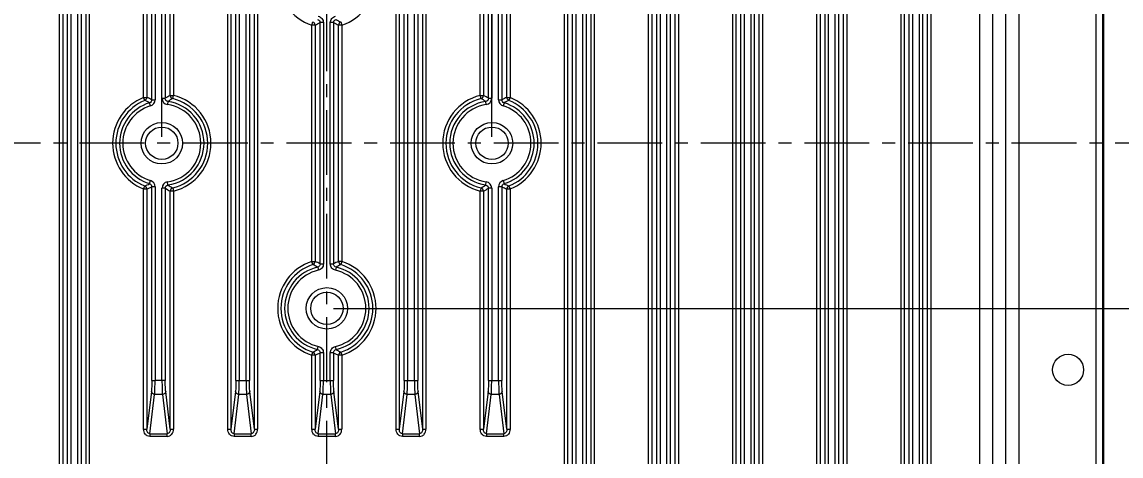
# Model space of a CAD drawing. Header units: millimetres. Extents: x 319 to 1143, y 285 to 1456.
# Drawn here: x 875.7 to 1045.4, y 864.8 to 931.9 of the extents above; entities that cross this region are included whole.
import ezdxf

# ---------------------------------------------------------------- set-up
doc = ezdxf.new("R2010")
doc.units = ezdxf.units.MM
doc.linetypes.add('CENTERX2', pattern=[4, 2.5, -0.5, 0.5, -0.5])
doc.layers.add('标柱线', color=3, linetype='Continuous', lineweight=13)
doc.styles.add('ROMANC', font='romanc.shx', dxfattribs={"bigfont": 'gbcbig.shx'})
doc.dimstyles.new('YanXiu', dxfattribs={"dimtxt": 2.5, "dimasz": 2.2, "dimexe": 0.66, "dimexo": 0, "dimgap": 0.66, "dimtad": 0, "dimdec": 1, "dimdsep": 46, "dimtxsty": 'ROMANC', "dimcen": 0, "dimclrd": 3, "dimclre": 3, "dimclrt": 42, "dimazin": 2, "dimtfac": 1, "dimtdec": 1, "dimtofl": 0, "dimtmove": 0, "dimatfit": 3, "dimfxl": 1, "dimlwd": 5, "dimlwe": 5, "dimarcsym": 0})

# ---------------------------------------------------------------- blocks, each defined once
blk = doc.blocks.new('*D19')
at = {"layer": 'Defpoints', "color": 0, "transparency": 16777216}
for p in [(948.27, 1049.16), (897.27, 913.12), (948.27, 913.12)]:
    blk.add_point(p, dxfattribs=at)
at = {"layer": '标柱线', "color": 3, "lineweight": 5, "transparency": 16777216}
for p, q in [((897.27, 914.12), (897.27, 1050.16)), ((948.27, 914.12), (948.27, 1050.16)), ((900.27, 1049.16), (945.27, 1049.16))]:
    blk.add_line(p, q, dxfattribs=at)
at = {"layer": '标柱线', "color": 3, "transparency": 16777216}
for points in [[(900.27, 1049.66), (900.27, 1048.66), (897.27, 1049.16)], [(945.27, 1048.66), (945.27, 1049.66), (948.27, 1049.16)]]:
    blk.add_solid(points, dxfattribs=at)
at = {"layer": '标柱线', "color": 42, "lineweight": 0, "transparency": 16777216, "insert": (922.77, 1052.16), "char_height": 5, "attachment_point": 5, "rotation": 360, "style": 'ROMANC'}
blk.add_mtext('51', dxfattribs=at)
blk = doc.blocks.new('*D20')
at = {"layer": 'Defpoints', "color": 0, "transparency": 16777216}
for p in [(922.77, 938.62), (922.77, 887.62), (1070.69, 887.62)]:
    blk.add_point(p, dxfattribs=at)
at = {"layer": '标柱线', "color": 3, "lineweight": 5, "transparency": 16777216}
for p, q in [((923.77, 938.62), (1071.69, 938.62)), ((1070.69, 935.62), (1070.69, 890.62)), ((923.77, 887.62), (1071.69, 887.62))]:
    blk.add_line(p, q, dxfattribs=at)
at = {"layer": '标柱线', "color": 3, "transparency": 16777216}
for points in [[(1071.19, 935.62), (1070.19, 935.62), (1070.69, 938.62)], [(1070.19, 890.62), (1071.19, 890.62), (1070.69, 887.62)]]:
    blk.add_solid(points, dxfattribs=at)
at = {"layer": '标柱线', "color": 42, "lineweight": 0, "transparency": 16777216, "insert": (1067.69, 913.12), "char_height": 5, "attachment_point": 5, "rotation": 90, "style": 'ROMANC'}
blk.add_mtext('51', dxfattribs=at)

msp = doc.modelspace()

# ---------------------------------------------------------------- linework, layer by layer
at = {"color": 0, "linetype": 'Continuous', "lineweight": 0}
for p, q in [((1041.58, 805.12), (1041.58, 1021.12)), ((1042.58, 1021.12), (1042.58, 805.12)), ((1042.77, 805.12), (1042.77, 1021.12)), ((1027.67, 876.25), (1027.67, 1013.22)), ((1029.66, 1013.22), (1029.66, 812.73)), ((1023.61, 814.79), (1023.61, 1011.16)), ((1025.61, 1011.16), (1025.61, 874.72)), ((881.46, 818.95), (881.46, 1007.29)), ((881.96, 1007.29), (881.96, 818.95)), ((885.57, 818.95), (885.57, 1007.29)), ((886.07, 1007.29), (886.07, 818.95)), ((894.46, 920.19), (894.46, 1007.29)), ((894.96, 1007.29), (894.96, 920.19)), ((898.57, 920.51), (898.57, 1007.29)), ((899.07, 1007.29), (899.07, 920.51)), ((907.46, 868.95), (907.46, 1007.29)), ((907.96, 1007.29), (907.96, 868.95)), ((911.57, 868.95), (911.57, 1007.29)), ((912.07, 1007.29), (912.07, 868.95)), ((933.46, 868.95), (933.46, 1007.29)), ((933.96, 1007.29), (933.96, 868.95)), ((937.57, 868.95), (937.57, 1007.29)), ((938.07, 1007.29), (938.07, 868.95)), ((946.46, 920.51), (946.46, 1007.29)), ((946.96, 1007.29), (946.96, 920.51)), ((950.57, 920.19), (950.57, 1007.29)), ((951.07, 1007.29), (951.07, 920.19)), ((959.46, 818.95), (959.46, 1007.29)), ((959.96, 1007.29), (959.96, 818.95)), ((963.57, 818.95), (963.57, 1007.29)), ((964.07, 1007.29), (964.07, 818.95)), ((972.46, 818.95), (972.46, 1007.29)), ((972.96, 1007.29), (972.96, 818.95)), ((976.57, 818.95), (976.57, 1007.29)), ((977.07, 1007.29), (977.07, 818.95)), ((985.46, 820.15), (985.46, 1007.29)), ((985.96, 1007.29), (985.96, 820.15)), ((989.57, 828.59), (989.57, 1007.29)), ((990.07, 1007.29), (990.07, 828.09)), ((998.46, 828.09), (998.46, 1007.29)), ((998.96, 1007.29), (998.96, 828.59)), ((1002.57, 822.59), (1002.57, 1007.29)), ((1003.07, 1007.29), (1003.07, 822.09)), ((1011.46, 822.09), (1011.46, 1007.29)), ((1011.96, 1007.29), (1011.96, 822.59)), ((1015.57, 820.15), (1015.57, 1007.29)), ((1016.07, 1007.29), (1016.07, 820.15)), ((882.73, 826.49), (882.73, 999.75)), ((883.23, 999.75), (883.23, 826.49)), ((884.3, 826.49), (884.3, 999.75)), ((884.8, 999.75), (884.8, 826.49)), ((895.73, 919.84), (895.73, 999.75)), ((896.23, 999.75), (896.23, 919.84)), ((897.3, 920.07), (897.3, 999.75)), ((897.8, 999.75), (897.8, 920.07)), ((908.73, 876.49), (908.73, 999.75)), ((909.23, 999.75), (909.23, 876.49)), ((910.3, 876.49), (910.3, 999.75)), ((910.8, 999.75), (910.8, 876.49)), ((934.73, 876.49), (934.73, 999.75)), ((935.23, 999.75), (935.23, 876.49)), ((936.3, 876.49), (936.3, 999.75)), ((936.8, 999.75), (936.8, 876.49)), ((947.73, 920.07), (947.73, 999.75)), ((948.23, 999.75), (948.23, 920.07)), ((949.3, 919.84), (949.3, 999.75)), ((949.8, 999.75), (949.8, 919.84)), ((960.73, 826.49), (960.73, 999.75)), ((961.23, 999.75), (961.23, 826.49)), ((962.3, 826.49), (962.3, 999.75)), ((962.8, 999.75), (962.8, 826.49)), ((973.73, 826.49), (973.73, 999.75)), ((974.23, 999.75), (974.23, 826.49)), ((975.3, 826.49), (975.3, 999.75)), ((975.8, 999.75), (975.8, 826.49)), ((986.73, 820.92), (986.73, 999.75)), ((987.23, 999.75), (987.23, 820.92)), ((988.3, 827.81), (988.3, 999.75)), ((988.8, 999.75), (988.8, 827.81)), ((999.73, 827.81), (999.73, 999.75)), ((1000.23, 999.75), (1000.23, 827.81)), ((1001.3, 821.81), (1001.3, 999.75)), ((1001.8, 999.75), (1001.8, 821.81)), ((1012.73, 821.81), (1012.73, 999.75)), ((1013.23, 999.75), (1013.23, 821.81)), ((1014.3, 820.92), (1014.3, 999.75)), ((1014.8, 999.75), (1014.8, 820.92)), ((920.46, 931.37), (920.61, 931.85)), ((920.46, 894.87), (920.46, 931.37)), ((920.96, 931.37), (920.46, 931.37)), ((920.96, 931.37), (920.96, 894.87)), ((921.73, 894.47), (921.73, 931.77)), ((922.23, 931.77), (921.73, 931.77)), ((922.23, 931.77), (922.23, 894.47)), ((923.3, 894.47), (923.3, 931.77)), ((923.8, 931.77), (923.3, 931.77)), ((923.8, 931.77), (923.8, 894.47)), ((924.57, 894.87), (924.57, 931.37)), ((925.07, 931.37), (924.57, 931.37)), ((924.92, 931.85), (925.07, 931.37)), ((925.07, 931.37), (925.07, 894.87)), ((894.64, 919.72), (894.46, 920.19)), ((894.46, 920.19), (894.96, 920.19)), ((898.57, 920.51), (899.07, 920.51)), ((898.95, 920.02), (899.07, 920.51)), ((946.46, 920.51), (946.96, 920.51)), ((946.58, 920.02), (946.46, 920.51)), ((950.57, 920.19), (951.07, 920.19)), ((951.07, 920.19), (950.89, 919.72)), ((895.52, 918.89), (895.38, 919.37)), ((895.73, 919.84), (896.23, 919.84)), ((897.3, 920.07), (897.8, 920.07)), ((898.22, 919.57), (898.15, 919.08)), ((947.38, 919.08), (947.31, 919.57)), ((947.73, 920.07), (948.23, 920.07)), ((949.3, 919.84), (949.8, 919.84)), ((950.15, 919.37), (950.01, 918.89)), ((895.38, 906.87), (895.52, 907.35)), ((898.22, 906.67), (898.15, 907.16)), ((947.31, 906.67), (947.38, 907.16)), ((950.01, 907.35), (950.15, 906.87)), ((894.46, 906.05), (894.64, 906.52)), ((894.46, 868.95), (894.46, 906.05)), ((894.96, 906.05), (894.46, 906.05)), ((894.96, 906.05), (894.96, 868.95)), ((895.73, 876.49), (895.73, 906.4)), ((896.23, 906.4), (895.73, 906.4)), ((896.23, 906.4), (896.23, 876.49)), ((897.3, 876.49), (897.3, 906.17)), ((897.8, 906.17), (897.3, 906.17)), ((897.8, 906.17), (897.8, 876.49)), ((898.57, 868.95), (898.57, 905.73)), ((899.07, 905.73), (898.57, 905.73)), ((898.95, 906.22), (899.07, 905.73)), ((899.07, 905.73), (899.07, 868.95)), ((946.58, 906.22), (946.46, 905.73)), ((946.96, 905.73), (946.46, 905.73)), ((946.46, 868.95), (946.46, 905.73)), ((946.96, 905.73), (946.96, 868.95)), ((948.23, 906.17), (947.73, 906.17)), ((947.73, 876.49), (947.73, 906.17)), ((948.23, 906.17), (948.23, 876.49)), ((949.8, 906.4), (949.3, 906.4)), ((949.3, 876.49), (949.3, 906.4)), ((949.8, 906.4), (949.8, 876.49)), ((951.07, 906.05), (950.57, 906.05)), ((950.57, 868.95), (950.57, 906.05)), ((950.89, 906.52), (951.07, 906.05)), ((951.07, 906.05), (951.07, 868.95)), ((920.46, 894.87), (920.96, 894.87)), ((920.61, 894.39), (920.46, 894.87)), ((925.07, 894.87), (924.57, 894.87)), ((925.07, 894.87), (924.92, 894.39)), ((921.73, 894.47), (922.23, 894.47)), ((923.3, 894.47), (923.8, 894.47)), ((924.19, 893.99), (924.08, 893.5)), ((921.34, 881.25), (921.45, 881.74)), ((920.46, 880.37), (920.61, 880.85)), ((920.96, 880.37), (920.46, 880.37)), ((920.46, 868.95), (920.46, 880.37)), ((920.96, 880.37), (920.96, 868.95)), ((922.23, 880.77), (921.73, 880.77)), ((921.73, 876.49), (921.73, 880.77)), ((922.23, 880.77), (922.23, 876.49)), ((923.8, 880.77), (923.3, 880.77)), ((923.3, 876.49), (923.3, 880.77)), ((923.8, 880.77), (923.8, 876.49)), ((925.07, 880.37), (924.57, 880.37)), ((924.57, 868.95), (924.57, 880.37)), ((924.92, 880.85), (925.07, 880.37)), ((925.07, 880.37), (925.07, 868.95)), ((897.8, 876.49), (896.23, 876.49)), ((908.73, 876.49), (910.8, 876.49)), ((922.23, 876.49), (923.8, 876.49)), ((934.73, 876.49), (936.8, 876.49)), ((948.23, 876.49), (949.8, 876.49)), ((1027.67, 812.73), (1027.67, 876.25)), ((895.66, 874.76), (894.96, 868.95)), ((895.43, 868.26), (896.16, 874.33)), ((897.37, 874.33), (896.16, 874.33)), ((897.37, 874.33), (898.1, 868.26)), ((898.57, 868.95), (897.87, 874.76)), ((908.66, 874.76), (907.96, 868.95)), ((908.43, 868.26), (909.16, 874.33)), ((910.37, 874.33), (909.16, 874.33)), ((910.37, 874.33), (911.1, 868.26)), ((911.57, 868.95), (910.87, 874.76)), ((921.66, 874.76), (920.96, 868.95)), ((921.43, 868.26), (922.16, 874.33)), ((923.37, 874.33), (922.16, 874.33)), ((923.37, 874.33), (924.1, 868.26)), ((924.57, 868.95), (923.87, 874.76)), ((934.66, 874.76), (933.96, 868.95)), ((934.43, 868.26), (935.16, 874.33)), ((936.37, 874.33), (935.16, 874.33)), ((936.37, 874.33), (937.1, 868.26)), ((937.57, 868.95), (936.87, 874.76)), ((947.66, 874.76), (946.96, 868.95)), ((947.43, 868.26), (948.16, 874.33)), ((949.37, 874.33), (948.16, 874.33)), ((949.37, 874.33), (950.1, 868.26)), ((950.57, 868.95), (949.87, 874.76)), ((1025.61, 874.72), (1025.61, 814.79)), ((894.46, 868.95), (894.96, 868.95)), ((895.43, 868.26), (898.1, 868.26)), ((895.43, 868.26), (895.43, 867.83)), ((898.1, 867.83), (895.43, 867.83)), ((898.1, 867.83), (898.1, 868.26)), ((898.57, 868.95), (899.07, 868.95)), ((907.46, 868.95), (907.96, 868.95)), ((908.43, 868.26), (911.1, 868.26)), ((908.43, 868.26), (908.43, 867.83)), ((911.1, 867.83), (908.43, 867.83)), ((911.1, 867.83), (911.1, 868.26)), ((911.57, 868.95), (912.07, 868.95)), ((920.46, 868.95), (920.96, 868.95)), ((921.43, 868.26), (924.1, 868.26)), ((921.43, 868.26), (921.43, 867.83)), ((924.1, 867.83), (921.43, 867.83)), ((924.1, 867.83), (924.1, 868.26)), ((924.57, 868.95), (925.07, 868.95)), ((933.46, 868.95), (933.96, 868.95)), ((934.43, 868.26), (937.1, 868.26)), ((934.43, 868.26), (934.43, 867.83)), ((937.1, 867.83), (934.43, 867.83)), ((937.1, 867.83), (937.1, 868.26)), ((937.57, 868.95), (938.07, 868.95)), ((946.46, 868.95), (946.96, 868.95)), ((947.43, 868.26), (950.1, 868.26)), ((947.43, 868.26), (947.43, 867.83)), ((950.1, 867.83), (947.43, 867.83)), ((950.1, 867.83), (950.1, 868.26)), ((950.57, 868.95), (951.07, 868.95))]:
    msp.add_line(p, q, dxfattribs=at)
for centre, radius in [((897.27, 913.12), 3.2), ((897.27, 913.12), 2.5), ((948.27, 913.12), 3.2), ((948.27, 913.12), 2.5), ((922.77, 887.62), 3.2), ((922.77, 887.62), 2.5), ((1037.27, 878.12), 2.4)]:
    msp.add_circle(centre, radius, dxfattribs=at)
for centre, radius, start, end in [((922.77, 938.62), 7.6, 107.6502, 252.3498), ((922.77, 938.62), 7.6, 287.6502, 72.3498), ((930.94, 943.65), 13.25, 239.369, 242.9753), ((920.46, 931.37), 0.501, 0.126, 72.1402), ((914.95, 944.22), 14.18, 295.0572, 298.5628), ((930.69, 944.44), 14.43, 241.4678, 244.9124), ((925.07, 931.37), 0.501, 107.8598, 179.874), ((897.27, 913.12), 7.6, 111.6518, 248.3482), ((894.46, 920.19), 0.501, 291.8496, 359.8923), ((889.53, 906.93), 14.33, 64.3559, 67.7437), ((905.25, 907.83), 14.33, 117.7698, 121.3279), ((899.07, 920.51), 0.501, 180.1447, 256.0416), ((897.27, 913.12), 7.6, 283.7358, 76.2642), ((948.27, 913.12), 7.6, 103.7358, 256.2642), ((946.46, 920.51), 0.501, 283.9584, 359.8553), ((940.21, 907.69), 14.48, 58.6908, 62.2119), ((955.96, 907.02), 14.23, 112.2444, 115.6564), ((951.07, 920.19), 0.501, 180.1078, 248.1504), ((948.27, 913.12), 7.6, 291.6518, 68.3482), ((897.27, 913.12), 7.1, 111.6518, 248.3482), ((897.27, 913.12), 6.52, 106.8197, 253.1801), ((897.27, 913.12), 6.03, 106.8215, 253.1791), ((889.28, 907.79), 13.09, 62.2418, 65.8128), ((895.23, 919.84), 0.998, 286.7766, 359.9899), ((898.3, 920.07), 0.998, 180.0083, 261.5926), ((897.27, 913.12), 6.03, 278.4529, 81.5471), ((897.27, 913.12), 6.52, 278.4528, 81.5473), ((905.45, 908.63), 13.12, 119.6919, 123.4228), ((897.27, 913.12), 7.1, 283.7359, 76.2642), ((948.27, 913.12), 7.1, 103.7359, 256.2641), ((948.27, 913.12), 6.52, 98.4528, 261.5473), ((948.27, 913.12), 6.03, 98.4529, 261.5471), ((939.99, 908.47), 13.3, 56.602, 60.2822), ((947.23, 920.07), 0.998, 278.4082, 359.9913), ((950.3, 919.84), 0.998, 180.004, 253.2263), ((948.27, 913.12), 6.03, 286.8215, 73.1792), ((956.25, 907.79), 13.09, 114.1868, 117.7579), ((948.27, 913.12), 6.52, 286.8197, 73.1801), ((948.27, 913.12), 7.1, 291.6518, 68.3482), ((889.28, 918.45), 13.09, 294.1868, 297.7578), ((895.23, 906.4), 0.998, 0.0038, 73.2268), ((898.3, 906.17), 0.998, 98.4082, 179.9913), ((905.54, 917.77), 13.3, 236.602, 240.2822), ((940.08, 917.61), 13.12, 299.6918, 303.4226), ((947.23, 906.17), 0.998, 0.0084, 81.5926), ((950.3, 906.4), 0.998, 106.7765, 179.99), ((956.25, 918.45), 13.09, 242.2418, 245.8128), ((894.46, 906.05), 0.501, 0.1078, 68.1504), ((889.57, 919.22), 14.23, 292.2445, 295.6564), ((905.32, 918.54), 14.48, 238.6906, 242.2121), ((899.07, 905.73), 0.501, 103.9584, 179.8553), ((946.46, 905.73), 0.501, 0.1448, 76.0416), ((940.28, 918.42), 14.34, 297.7703, 301.3264), ((956, 919.31), 14.33, 244.3558, 247.7437), ((951.07, 906.05), 0.501, 111.8496, 179.8923), ((922.77, 887.62), 7.6, 107.6502, 252.3498), ((920.46, 894.87), 0.501, 287.8598, 359.874), ((914.84, 881.8), 14.43, 61.4678, 64.9123), ((930.57, 882.03), 14.17, 115.0562, 118.563), ((925.07, 894.87), 0.501, 180.1277, 252.1402), ((922.77, 887.62), 7.6, 287.6502, 72.3498), ((922.77, 887.62), 7.1, 107.6504, 252.3498), ((922.77, 887.62), 6.52, 102.602, 257.3979), ((922.77, 887.62), 6.03, 102.6469, 257.3794), ((914.59, 882.59), 13.25, 59.369, 62.9753), ((922.77, 887.62), 6.03, 282.6451, 77.3795), ((930.85, 882.74), 13.07, 117, 120.6554), ((922.77, 887.62), 6.52, 282.602, 77.3979), ((922.77, 887.62), 7.1, 287.6504, 72.3498), ((914.68, 892.5), 13.07, 296.9999, 300.6554), ((930.94, 892.65), 13.25, 239.369, 242.9753), ((920.46, 880.37), 0.501, 0.126, 72.1402), ((914.9, 893.33), 14.3, 295.0726, 298.5474), ((930.69, 893.44), 14.43, 241.4678, 244.9124), ((925.07, 880.37), 0.501, 107.8598, 179.874)]:
    msp.add_arc(centre, radius, start, end, dxfattribs=at)
for points, knots in [([(921.34, 932.25), (921.45, 932.23), (921.66, 932.1), (921.73, 931.88), (921.73, 931.77)], [0, 0, 0, 0, 0.500569, 1, 1, 1, 1]), ([(921.45, 932.74), (921.66, 932.69), (922.08, 932.44), (922.23, 931.99), (922.23, 931.77)], [0, 0, 0, 0, 0.500034, 1, 1, 1, 1]), ([(923.3, 931.77), (923.3, 931.99), (923.46, 932.44), (923.87, 932.69), (924.08, 932.74)], [0, 0, 0, 0, 0.49991, 1, 1, 1, 1]), ([(923.8, 931.77), (923.8, 931.88), (923.88, 932.1), (924.08, 932.23), (924.19, 932.25)], [0, 0, 0, 0, 0.499912, 1, 1, 1, 1]), ([(895.73, 919.84), (895.73, 919.74), (895.66, 919.52), (895.48, 919.4), (895.38, 919.37)], [0, 0, 0, 0, 0.49989, 1, 1, 1, 1]), ([(898.22, 919.57), (898.11, 919.59), (897.88, 919.71), (897.8, 919.95), (897.8, 920.07)], [0, 0, 0, 0, 0.500564, 1, 1, 1, 1]), ([(947.73, 920.07), (947.73, 919.95), (947.65, 919.71), (947.42, 919.59), (947.31, 919.57)], [0, 0, 0, 0, 0.499893, 1, 1, 1, 1]), ([(950.15, 919.37), (950.05, 919.4), (949.87, 919.52), (949.8, 919.74), (949.8, 919.84)], [0, 0, 0, 0, 0.500519, 1, 1, 1, 1]), ([(895.38, 906.87), (895.48, 906.84), (895.66, 906.72), (895.73, 906.5), (895.73, 906.4)], [0, 0, 0, 0, 0.500519, 1, 1, 1, 1]), ([(897.8, 906.17), (897.8, 906.29), (897.88, 906.53), (898.11, 906.65), (898.22, 906.67)], [0, 0, 0, 0, 0.499893, 1, 1, 1, 1]), ([(947.31, 906.67), (947.42, 906.65), (947.65, 906.53), (947.73, 906.29), (947.73, 906.17)], [0, 0, 0, 0, 0.499915, 1, 1, 1, 1]), ([(949.8, 906.4), (949.8, 906.5), (949.87, 906.72), (950.05, 906.84), (950.15, 906.87)], [0, 0, 0, 0, 0.49989, 1, 1, 1, 1]), ([(921.73, 894.47), (921.73, 894.36), (921.66, 894.14), (921.45, 894.01), (921.34, 893.99)], [0, 0, 0, 0, 0.499912, 1, 1, 1, 1]), ([(921.34, 893.99), (921.35, 893.97), (921.38, 893.81), (921.42, 893.65), (921.45, 893.5)], [0, 0, 0, 0, 0.09074, 1, 1, 1, 1]), ([(922.23, 894.47), (922.23, 894.25), (922.07, 893.8), (921.66, 893.55), (921.45, 893.5)], [0, 0, 0, 0, 0.499906, 1, 1, 1, 1]), ([(924.08, 893.5), (923.87, 893.55), (923.46, 893.8), (923.3, 894.25), (923.3, 894.47)], [0, 0, 0, 0, 0.500033, 1, 1, 1, 1]), ([(924.19, 893.99), (924.08, 894.01), (923.88, 894.14), (923.8, 894.36), (923.8, 894.47)], [0, 0, 0, 0, 0.500569, 1, 1, 1, 1]), ([(921.34, 881.25), (921.45, 881.23), (921.66, 881.1), (921.73, 880.88), (921.73, 880.77)], [0, 0, 0, 0, 0.500569, 1, 1, 1, 1]), ([(921.45, 881.74), (921.66, 881.69), (922.08, 881.44), (922.23, 880.99), (922.23, 880.77)], [0, 0, 0, 0, 0.500034, 1, 1, 1, 1]), ([(923.3, 880.77), (923.3, 880.99), (923.46, 881.44), (923.87, 881.69), (924.08, 881.74)], [0, 0, 0, 0, 0.49991, 1, 1, 1, 1]), ([(923.8, 880.77), (923.8, 880.88), (923.88, 881.1), (924.08, 881.23), (924.19, 881.25)], [0, 0, 0, 0, 0.499912, 1, 1, 1, 1]), ([(924.19, 881.25), (924.19, 881.27), (924.15, 881.43), (924.11, 881.59), (924.08, 881.74)], [0, 0, 0, 0, 0.09074, 1, 1, 1, 1]), ([(895.73, 876.49), (895.73, 876.16), (895.72, 875.58), (895.69, 875), (895.66, 874.76)], [0, 0, 0, 0, 0.577183, 1, 1, 1, 1]), ([(895.73, 876.49), (895.75, 876.49), (895.92, 876.49), (896.08, 876.49), (896.23, 876.49)], [0, 0, 0, 0, 0.095341, 1, 1, 1, 1]), ([(896.16, 874.33), (896.19, 874.63), (896.22, 875.35), (896.23, 876.07), (896.23, 876.49)], [0, 0, 0, 0, 0.422813, 1, 1, 1, 1]), ([(897.3, 876.49), (897.3, 876.07), (897.31, 875.35), (897.34, 874.63), (897.37, 874.33)], [0, 0, 0, 0, 0.577184, 1, 1, 1, 1]), ([(897.87, 874.76), (897.84, 875), (897.81, 875.58), (897.8, 876.16), (897.8, 876.49)], [0, 0, 0, 0, 0.422455, 1, 1, 1, 1]), ([(908.73, 876.49), (908.73, 876.16), (908.72, 875.58), (908.69, 875), (908.66, 874.76)], [0, 0, 0, 0, 0.577184, 1, 1, 1, 1]), ([(909.16, 874.33), (909.19, 874.63), (909.22, 875.35), (909.23, 876.07), (909.23, 876.49)], [0, 0, 0, 0, 0.422813, 1, 1, 1, 1]), ([(910.3, 876.49), (910.3, 876.07), (910.31, 875.35), (910.34, 874.63), (910.37, 874.33)], [0, 0, 0, 0, 0.577184, 1, 1, 1, 1]), ([(910.87, 874.76), (910.84, 875), (910.81, 875.58), (910.8, 876.16), (910.8, 876.49)], [0, 0, 0, 0, 0.422455, 1, 1, 1, 1]), ([(921.73, 876.49), (921.73, 876.16), (921.72, 875.58), (921.69, 875), (921.66, 874.76)], [0, 0, 0, 0, 0.577183, 1, 1, 1, 1]), ([(921.73, 876.49), (921.75, 876.49), (921.92, 876.49), (922.08, 876.49), (922.23, 876.49)], [0, 0, 0, 0, 0.095341, 1, 1, 1, 1]), ([(922.16, 874.33), (922.19, 874.63), (922.22, 875.35), (922.23, 876.07), (922.23, 876.49)], [0, 0, 0, 0, 0.422813, 1, 1, 1, 1]), ([(923.3, 876.49), (923.3, 876.07), (923.31, 875.35), (923.34, 874.63), (923.37, 874.33)], [0, 0, 0, 0, 0.577184, 1, 1, 1, 1]), ([(923.87, 874.76), (923.84, 875), (923.81, 875.58), (923.8, 876.16), (923.8, 876.49)], [0, 0, 0, 0, 0.422455, 1, 1, 1, 1]), ([(934.73, 876.49), (934.73, 876.16), (934.72, 875.58), (934.69, 875), (934.66, 874.76)], [0, 0, 0, 0, 0.577184, 1, 1, 1, 1]), ([(935.16, 874.33), (935.19, 874.63), (935.22, 875.35), (935.23, 876.07), (935.23, 876.49)], [0, 0, 0, 0, 0.422813, 1, 1, 1, 1]), ([(936.3, 876.49), (936.3, 876.07), (936.31, 875.35), (936.34, 874.63), (936.37, 874.33)], [0, 0, 0, 0, 0.577184, 1, 1, 1, 1]), ([(936.87, 874.76), (936.84, 875), (936.81, 875.58), (936.8, 876.16), (936.8, 876.49)], [0, 0, 0, 0, 0.422455, 1, 1, 1, 1]), ([(947.73, 876.49), (947.73, 876.16), (947.72, 875.58), (947.69, 875), (947.66, 874.76)], [0, 0, 0, 0, 0.577183, 1, 1, 1, 1]), ([(947.73, 876.49), (947.75, 876.49), (947.92, 876.49), (948.08, 876.49), (948.23, 876.49)], [0, 0, 0, 0, 0.095341, 1, 1, 1, 1]), ([(948.16, 874.33), (948.19, 874.63), (948.22, 875.35), (948.23, 876.07), (948.23, 876.49)], [0, 0, 0, 0, 0.422813, 1, 1, 1, 1]), ([(949.3, 876.49), (949.3, 876.07), (949.31, 875.35), (949.34, 874.63), (949.37, 874.33)], [0, 0, 0, 0, 0.577184, 1, 1, 1, 1]), ([(949.87, 874.76), (949.84, 875), (949.81, 875.58), (949.8, 876.16), (949.8, 876.49)], [0, 0, 0, 0, 0.422455, 1, 1, 1, 1]), ([(896.16, 874.33), (896.04, 874.33), (895.8, 874.41), (895.67, 874.65), (895.66, 874.76)], [0, 0, 0, 0, 0.523856, 1, 1, 1, 1]), ([(897.87, 874.76), (897.86, 874.65), (897.74, 874.41), (897.49, 874.33), (897.37, 874.33)], [0, 0, 0, 0, 0.476154, 1, 1, 1, 1]), ([(909.16, 874.33), (909.04, 874.33), (908.8, 874.41), (908.67, 874.65), (908.66, 874.76)], [0, 0, 0, 0, 0.523856, 1, 1, 1, 1]), ([(910.87, 874.76), (910.86, 874.65), (910.74, 874.41), (910.49, 874.33), (910.37, 874.33)], [0, 0, 0, 0, 0.476154, 1, 1, 1, 1]), ([(922.16, 874.33), (922.04, 874.33), (921.8, 874.41), (921.67, 874.65), (921.66, 874.76)], [0, 0, 0, 0, 0.523856, 1, 1, 1, 1]), ([(923.87, 874.76), (923.86, 874.65), (923.74, 874.41), (923.49, 874.33), (923.37, 874.33)], [0, 0, 0, 0, 0.476154, 1, 1, 1, 1]), ([(935.16, 874.33), (935.04, 874.33), (934.8, 874.41), (934.67, 874.65), (934.66, 874.76)], [0, 0, 0, 0, 0.523856, 1, 1, 1, 1]), ([(936.87, 874.76), (936.86, 874.65), (936.74, 874.41), (936.49, 874.33), (936.37, 874.33)], [0, 0, 0, 0, 0.476154, 1, 1, 1, 1]), ([(948.16, 874.33), (948.04, 874.33), (947.8, 874.41), (947.67, 874.65), (947.66, 874.76)], [0, 0, 0, 0, 0.523856, 1, 1, 1, 1]), ([(949.87, 874.76), (949.86, 874.65), (949.74, 874.41), (949.49, 874.33), (949.37, 874.33)], [0, 0, 0, 0, 0.476154, 1, 1, 1, 1]), ([(895.43, 867.83), (895.29, 867.83), (895.02, 867.9), (894.7, 868.17), (894.5, 868.54), (894.46, 868.81), (894.46, 868.95)], [0, 0, 0, 0, 0.249521, 0.499457, 0.749572, 1, 1, 1, 1]), ([(895.43, 868.26), (895.35, 868.26), (895.19, 868.32), (895.05, 868.5), (894.97, 868.72), (894.96, 868.87), (894.96, 868.95)], [0, 0, 0, 0, 0.255598, 0.507316, 0.754758, 1, 1, 1, 1]), ([(898.1, 867.83), (898.24, 867.83), (898.51, 867.9), (898.83, 868.17), (899.03, 868.54), (899.07, 868.81), (899.07, 868.95)], [0, 0, 0, 0, 0.249491, 0.499409, 0.749622, 1, 1, 1, 1]), ([(898.57, 868.95), (898.57, 868.86), (898.56, 868.7), (898.47, 868.48), (898.32, 868.31), (898.17, 868.26), (898.1, 868.26)], [0, 0, 0, 0, 0.272248, 0.531865, 0.774325, 1, 1, 1, 1]), ([(908.43, 867.83), (908.29, 867.83), (908.02, 867.9), (907.7, 868.17), (907.5, 868.54), (907.46, 868.81), (907.46, 868.95)], [0, 0, 0, 0, 0.249521, 0.499457, 0.749572, 1, 1, 1, 1]), ([(908.43, 868.26), (908.35, 868.26), (908.19, 868.32), (908.05, 868.5), (907.97, 868.72), (907.96, 868.87), (907.96, 868.95)], [0, 0, 0, 0, 0.255598, 0.507316, 0.754758, 1, 1, 1, 1]), ([(911.1, 867.83), (911.24, 867.83), (911.51, 867.9), (911.94, 868.25), (912.07, 868.68), (912.07, 868.95)], [0, 0, 0, 0, 0.251329, 0.502973, 1, 1, 1, 1]), ([(911.57, 868.95), (911.57, 868.86), (911.56, 868.7), (911.47, 868.48), (911.32, 868.31), (911.17, 868.26), (911.1, 868.26)], [0, 0, 0, 0, 0.272016, 0.531432, 0.774114, 1, 1, 1, 1]), ([(921.43, 867.83), (921.29, 867.83), (921.02, 867.9), (920.7, 868.17), (920.5, 868.54), (920.46, 868.81), (920.46, 868.95)], [0, 0, 0, 0, 0.249521, 0.499457, 0.749572, 1, 1, 1, 1]), ([(921.43, 868.26), (921.35, 868.26), (921.19, 868.32), (921.05, 868.5), (920.97, 868.72), (920.96, 868.87), (920.96, 868.95)], [0, 0, 0, 0, 0.255598, 0.507316, 0.754758, 1, 1, 1, 1]), ([(924.1, 867.83), (924.24, 867.83), (924.51, 867.9), (924.83, 868.17), (925.03, 868.54), (925.07, 868.81), (925.07, 868.95)], [0, 0, 0, 0, 0.249491, 0.499409, 0.749622, 1, 1, 1, 1]), ([(924.57, 868.95), (924.57, 868.86), (924.56, 868.7), (924.47, 868.48), (924.32, 868.31), (924.17, 868.26), (924.1, 868.26)], [0, 0, 0, 0, 0.272248, 0.531865, 0.774325, 1, 1, 1, 1]), ([(934.43, 867.83), (934.29, 867.83), (934.02, 867.9), (933.7, 868.17), (933.5, 868.54), (933.46, 868.81), (933.46, 868.95)], [0, 0, 0, 0, 0.249521, 0.499457, 0.749572, 1, 1, 1, 1]), ([(934.43, 868.26), (934.35, 868.26), (934.19, 868.32), (934.05, 868.5), (933.97, 868.72), (933.96, 868.87), (933.96, 868.95)], [0, 0, 0, 0, 0.255598, 0.507316, 0.754758, 1, 1, 1, 1]), ([(937.1, 867.83), (937.24, 867.83), (937.51, 867.9), (937.94, 868.25), (938.07, 868.68), (938.07, 868.95)], [0, 0, 0, 0, 0.251329, 0.502973, 1, 1, 1, 1]), ([(937.57, 868.95), (937.57, 868.86), (937.56, 868.7), (937.47, 868.48), (937.32, 868.31), (937.17, 868.26), (937.1, 868.26)], [0, 0, 0, 0, 0.272016, 0.531432, 0.774114, 1, 1, 1, 1]), ([(947.43, 867.83), (947.29, 867.83), (947.02, 867.9), (946.7, 868.17), (946.5, 868.54), (946.46, 868.81), (946.46, 868.95)], [0, 0, 0, 0, 0.249658, 0.49964, 0.749677, 1, 1, 1, 1]), ([(947.43, 868.26), (947.35, 868.26), (947.19, 868.32), (947.04, 868.5), (946.97, 868.72), (946.96, 868.87), (946.96, 868.95)], [0, 0, 0, 0, 0.256326, 0.507975, 0.755011, 1, 1, 1, 1]), ([(951.07, 868.95), (951.07, 868.68), (950.94, 868.25), (950.51, 867.9), (950.24, 867.83), (950.1, 867.83)], [0, 0, 0, 0, 0.497137, 0.748805, 1, 1, 1, 1]), ([(950.57, 868.95), (950.57, 868.86), (950.56, 868.7), (950.47, 868.48), (950.32, 868.31), (950.17, 868.26), (950.1, 868.26)], [0, 0, 0, 0, 0.271938, 0.531357, 0.77411, 1, 1, 1, 1])]:
    msp.add_open_spline(points, degree=3, knots=knots, dxfattribs=at)
at = {"layer": '标柱线', "color": 0, "linetype": 'CENTERX2', "lineweight": 0, "ltscale": 4}
for p, q in [((922.77, 780.24), (922.77, 1042.76)), ((1054.55, 913.12), (785.66, 913.12))]:
    msp.add_line(p, q, dxfattribs=at)

# ---------------------------------------------------------------- dimensions: what is measured, and where the dimension line sits
at = {"layer": '标柱线', "color": 0, "lineweight": 0}
for base, p1, p2, angle, picture, middle in [((948.27, 1049.16), (897.27, 913.12), (948.27, 913.12), 360, '*D19', (922.77, 1052.16)), ((1070.69, 887.62), (922.77, 938.62), (922.77, 887.62), 90, '*D20', (1067.69, 913.12))]:
    dim = msp.add_linear_dim(base=base, p1=p1, p2=p2, angle=angle, dimstyle='YanXiu', override={"dimtxt": 5, "dimasz": 3, "dimexe": 1, "dimexo": 1, "dimgap": 0.5, "dimtad": 1, "dimarcsym": 2}, dxfattribs=at)
    dim.commit()
    dim.dimension.update_dxf_attribs({"geometry": picture, "text_midpoint": middle})

doc.saveas('drawing.dxf')
